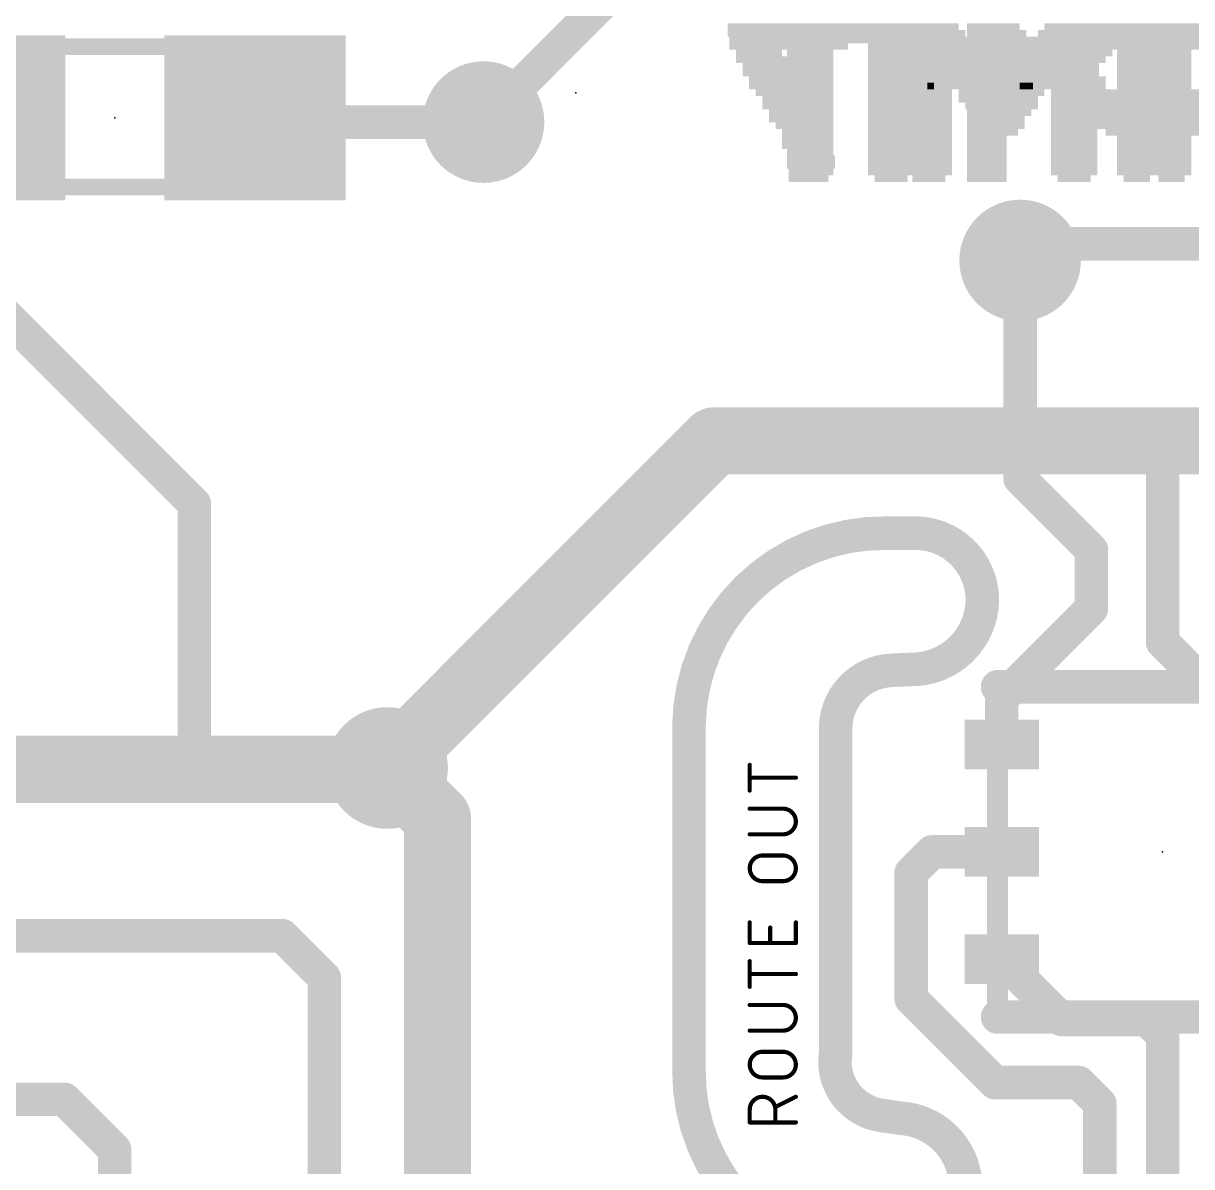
# Model space of a CAD drawing. Extents: x -27.9 to 58.7, y -12 to 40.1.
# Drawn here: x 5.8 to 12.88, y 10.79 to 17.72 of the extents above; entities that cross this region are included whole.
import ezdxf

# ---------------------------------------------------------------- set-up
doc = ezdxf.new("R2010")
doc.units = 0
for name, color, linetype in [('1', 12, 'CONTINUOUS'), ('16', 132, 'CONTINUOUS'), ('18', 110, 'CONTINUOUS'), ('20', 31, 'CONTINUOUS'), ('21', 41, 'CONTINUOUS'), ('22', 40, 'CONTINUOUS'), ('23', 53, 'CONTINUOUS'), ('51', 53, 'CONTINUOUS')]:
    doc.layers.add(name, color=color, linetype=linetype)

# ---------------------------------------------------------------- blocks, each defined once
blk = doc.blocks.new('RECT')
blk.add_solid([(-0.5, -0.5), (0.5, -0.5), (-0.5, 0.5), (0.5, 0.5)])
blk = doc.blocks.new('ROUNDV')
at = {"const_width": 0.5}
blk.add_lwpolyline([(0, -0.25, 1), (0, 0.25, 1), (0, -0.25)], format="xyb", dxfattribs=at)

msp = doc.modelspace()

# ---------------------------------------------------------------- linework, layer by layer
at = {"layer": '1'}
for points, const_width in [([(7.2254, 17.1196), (7.2, 17.145)], 0.2032), ([(8.5852, 17.1196), (7.2254, 17.1196)], 0.2032), ([(11.8364, 14.9606), (11.8364, 16.2814)], 0.2032), ([(5.5, 16.1408), (6.8326, 14.8082)], 0.2032), ([(12.7, 15.025), (12.7, 13.97)], 0.2032), ([(12.2682, 14.5288), (11.8364, 14.9606)], 0.2032), ([(6.8326, 14.8082), (6.8326, 13.2)], 0.2032), ([(12.2682, 14.1732), (12.2682, 14.5288)], 0.2032), ([(11.725, 13.63), (12.2682, 14.1732)], 0.2032), ([(12.7, 13.97), (13.081, 13.589)], 0.2032), ([(11.725, 13.63), (11.725, 13.35)], 0.2032), ([(5.08, 13.2), (6.8326, 13.2)], 0.4064), ([(6.8326, 13.2), (7.993, 13.2)], 0.4064), ([(8.001, 13.208), (8.3058, 12.9032)], 0.4064), ([(7.993, 13.2), (8.001, 13.208)], 0.2032), ([(8.3058, 12.9032), (8.3058, 9.7282)], 0.4064), ([(11.176, 12.573), (11.303, 12.7)], 0.2032), ([(11.303, 12.7), (11.725, 12.7)], 0.2032), ([(11.176, 12.573), (11.176, 11.811)], 0.2032), ([(5.088, 12.192), (7.366, 12.192)], 0.2032), ([(7.366, 12.192), (7.62, 11.938)], 0.2032), ([(11.725, 12.05), (12.091, 11.684)], 0.2032), ([(7.62, 11.938), (7.62, 7.4839)], 0.2032), ([(11.176, 11.811), (11.684, 11.303)], 0.2032), ([(12.091, 11.684), (12.6038, 11.684)], 0.2032), ([(12.6038, 11.684), (12.7, 11.5878)], 0.2032), ([(12.7, 11.5878), (12.7, 6.35)], 0.2032), ([(11.684, 11.303), (12.192, 11.303)], 0.2032), ([(12.192, 11.303), (12.319, 11.176)], 0.2032), ([(6.0452, 11.2014), (5.0814, 11.2014)], 0.2032), ([(6.35, 10.8966), (6.0452, 11.2014)], 0.2032), ([(12.319, 10.414), (12.319, 11.176)], 0.2032), ([(6.35, 10.8966), (6.35, 9.906)], 0.2032)]:
    msp.add_lwpolyline(points, dxfattribs=dict(at, const_width=const_width))
for points, const_width in [([(7.2359, 17.1809, 1), (7.1641, 17.1091)], 0.1016), ([(7.2254, 17.1704, 1), (7.2254, 17.0688)], 0.1016), ([(7.1895, 17.0837, 1), (7.2613, 17.1555)], 0.1016), ([(8.5852, 17.0688, 1), (8.5852, 17.1704)], 0.1016), ([(11.8872, 16.2814, 1), (11.7856, 16.2814)], 0.1016), ([(12.7508, 15.025, 1), (12.6492, 15.025)], 0.1016), ([(11.8723, 14.9965, 1), (11.8005, 14.9247)], 0.1016), ([(11.7856, 14.9606, 1), (11.8872, 14.9606)], 0.1016), ([(6.8834, 14.8082, 1), (6.7818, 14.8082)], 0.1016), ([(6.7967, 14.7723, 1), (6.8685, 14.8441)], 0.1016), ([(12.319, 14.5288, 1), (12.2174, 14.5288)], 0.1016), ([(12.2323, 14.4929, 1), (12.3041, 14.5647)], 0.1016), ([(12.3041, 14.1373, 1), (12.2323, 14.2091)], 0.1016), ([(12.2174, 14.1732, 1), (12.319, 14.1732)], 0.1016), ([(12.7359, 14.0059, 1), (12.6641, 13.9341)], 0.1016), ([(12.6492, 13.97, 1), (12.7508, 13.97)], 0.1016), ([(11.7758, 13.63, 1), (11.6742, 13.63)], 0.1016), ([(11.6891, 13.6659, 1), (11.7609, 13.5941)], 0.1016), ([(6.8326, 13.3016, 1), (6.8326, 13.0984)], 0.2032), ([(6.8326, 13.0984, 1), (6.8326, 13.3016)], 0.2032), ([(8.0728, 13.2798, 1), (7.9292, 13.1362)], 0.2032), ([(7.993, 13.0984, 1), (7.993, 13.3016)], 0.2032), ([(11.6742, 13.35, 1), (11.7758, 13.35)], 0.1016), ([(8.0369, 13.1721, 1), (7.9651, 13.2439)], 0.1016), ([(6.7818, 13.2, 1), (6.8834, 13.2)], 0.1016), ([(7.9571, 13.2359, 1), (8.0289, 13.1641)], 0.1016), ([(8.4074, 12.9032, 1), (8.2042, 12.9032)], 0.2032), ([(8.234, 12.8314, 1), (8.3776, 12.975)], 0.2032), ([(11.303, 12.7508, 1), (11.303, 12.6492)], 0.1016), ([(11.3389, 12.6641, 1), (11.2671, 12.7359)], 0.1016), ([(11.725, 12.6492, 1), (11.725, 12.7508)], 0.1016), ([(11.2268, 12.573, 1), (11.1252, 12.573)], 0.1016), ([(11.1401, 12.6089, 1), (11.2119, 12.5371)], 0.1016), ([(7.4019, 12.2279, 1), (7.3301, 12.1561)], 0.1016), ([(7.366, 12.1412, 1), (7.366, 12.2428)], 0.1016), ([(11.7609, 12.0859, 1), (11.6891, 12.0141)], 0.1016), ([(7.6708, 11.938, 1), (7.5692, 11.938)], 0.1016), ([(7.5841, 11.9021, 1), (7.6559, 11.9739)], 0.1016), ([(11.2119, 11.8469, 1), (11.1401, 11.7751)], 0.1016), ([(11.1252, 11.811, 1), (11.2268, 11.811)], 0.1016), ([(12.091, 11.7348, 1), (12.091, 11.6332)], 0.1016), ([(12.0551, 11.6481, 1), (12.1269, 11.7199)], 0.1016), ([(12.6397, 11.7199, 1), (12.5679, 11.6481)], 0.1016), ([(12.6038, 11.6332, 1), (12.6038, 11.7348)], 0.1016), ([(12.7508, 11.5878, 1), (12.6492, 11.5878)], 0.1016), ([(12.6641, 11.5519, 1), (12.7359, 11.6237)], 0.1016), ([(11.684, 11.3538, 1), (11.684, 11.2522)], 0.1016), ([(12.2279, 11.3389, 1), (12.1561, 11.2671)], 0.1016), ([(12.192, 11.2522, 1), (12.192, 11.3538)], 0.1016), ([(11.6481, 11.2671, 1), (11.7199, 11.3389)], 0.1016), ([(6.0811, 11.2373, 1), (6.0093, 11.1655)], 0.1016), ([(6.0452, 11.1506, 1), (6.0452, 11.2522)], 0.1016), ([(12.3698, 11.176, 1), (12.2682, 11.176)], 0.1016), ([(12.2831, 11.1401, 1), (12.3549, 11.2119)], 0.1016), ([(6.4008, 10.8966, 1), (6.2992, 10.8966)], 0.1016), ([(6.3141, 10.8607, 1), (6.3859, 10.9325)], 0.1016)]:
    msp.add_lwpolyline(points, format="xyb", dxfattribs=dict(at, const_width=const_width))
at = {"layer": '16'}
for points, const_width in [([(10.2362, 18.7706), (8.5852, 17.1196)], 0.2032), ([(11.8364, 16.2814), (11.938, 16.383)], 0.2032), ([(11.938, 16.383), (20.3962, 16.383)], 0.2032), ([(9.9822, 15.1892), (8.001, 13.208)], 0.4064), ([(16.3322, 15.1892), (9.9822, 15.1892)], 0.4064)]:
    msp.add_lwpolyline(points, dxfattribs=dict(at, const_width=const_width))
for points, const_width in [([(8.5493, 17.1555, 1), (8.6211, 17.0837)], 0.1016), ([(11.938, 16.4338, 1), (11.938, 16.3322)], 0.1016), ([(11.9739, 16.3471, 1), (11.9021, 16.4189)], 0.1016), ([(11.8005, 16.3173, 1), (11.8723, 16.2455)], 0.1016), ([(9.9822, 15.2908, 1), (9.9822, 15.0876)], 0.2032), ([(10.054, 15.1174, 1), (9.9104, 15.261)], 0.2032), ([(7.9292, 13.2798, 1), (8.0728, 13.1362)], 0.2032)]:
    msp.add_lwpolyline(points, format="xyb", dxfattribs=dict(at, const_width=const_width))
at = {"layer": '20'}
for points, const_width in [([(11.0236, 14.6304, 0.4142), (9.8298, 13.462)], 0.2032), ([(11.0236, 14.6812, 1), (11.0236, 14.5796)], 0.1016), ([(11.0231, 14.5796, 1), (11.0241, 14.6812)], 0.1016), ([(11.6078, 14.224, 0.4142), (11.2014, 14.6304)], 0.2032), ([(11.2014, 14.6812, 1), (11.2014, 14.5796)], 0.1016), ([(11.2014, 14.5796, 1), (11.2014, 14.6812)], 0.1016), ([(11.1709, 13.8049, 0.4142), (11.6078, 14.224)], 0.2032), ([(11.6586, 14.2229, 1), (11.557, 14.2251)], 0.1016), ([(11.557, 14.224, 1), (11.6586, 14.224)], 0.1016), ([(11.0617, 13.7998, 0.4142), (10.7188, 13.4366)], 0.2032), ([(11.0593, 13.8506, 1), (11.0641, 13.7491)], 0.1016), ([(11.0632, 13.749, 1), (11.0602, 13.8506)], 0.1016), ([(11.172, 13.8557, 1), (11.1699, 13.7541)], 0.1016), ([(11.1733, 13.7542, 1), (11.1686, 13.8556)], 0.1016), ([(9.8806, 13.462, 1), (9.779, 13.462)], 0.1016), ([(10.7696, 13.4366, 1), (10.668, 13.4366)], 0.1016), ([(9.779, 13.4625, 1), (9.8806, 13.4615)], 0.1016), ([(10.668, 13.4351, 1), (10.7696, 13.4381)], 0.1016), ([(10.2044, 13.2268, 1), (10.1918, 13.2268)], 0.0127), ([(10.1981, 13.1555, 1), (10.1981, 13.1428)], 0.0127), ([(10.4775, 13.1428, 1), (10.4775, 13.1555)], 0.0127), ([(10.1918, 13.0716, 1), (10.2044, 13.0716)], 0.0127), ([(10.1981, 12.968, 1), (10.1981, 12.9553)], 0.0127), ([(10.3999, 12.8064, 1), (10.3999, 12.9616)], 0.0254), ([(10.3999, 12.968, 1), (10.3999, 12.9553)], 0.0127), ([(10.3999, 12.9553, 1), (10.3999, 12.968)], 0.0127), ([(10.1981, 12.8127, 1), (10.1981, 12.8)], 0.0127), ([(10.3999, 12.8127, 1), (10.3999, 12.8)], 0.0127), ([(10.3999, 12.8, 1), (10.3999, 12.8127)], 0.0127), ([(10.2757, 12.6781, 1), (10.2757, 12.5229)], 0.0254), ([(10.2757, 12.6845, 1), (10.2757, 12.6718)], 0.0127), ([(10.2757, 12.6718, 1), (10.2757, 12.6845)], 0.0127), ([(10.3999, 12.5229, 1), (10.3999, 12.6782)], 0.0254), ([(10.3999, 12.6845, 1), (10.3999, 12.6718)], 0.0127), ([(10.3999, 12.6718, 1), (10.3999, 12.6845)], 0.0127), ([(10.2757, 12.5293, 1), (10.2757, 12.5166)], 0.0127), ([(10.2757, 12.5166, 1), (10.2757, 12.5293)], 0.0127), ([(10.3999, 12.5293, 1), (10.3999, 12.5166)], 0.0127), ([(10.3999, 12.5166, 1), (10.3999, 12.5293)], 0.0127), ([(10.2044, 12.2728, 1), (10.1918, 12.2728)], 0.0127), ([(10.3286, 12.2417, 1), (10.3159, 12.2417)], 0.0127), ([(10.4839, 12.2728, 1), (10.4712, 12.2728)], 0.0127), ([(10.1981, 12.1549, 1), (10.1981, 12.1422)], 0.0127), ([(10.1918, 12.1486, 1), (10.2044, 12.1486)], 0.0127), ([(10.3159, 12.1486, 1), (10.3286, 12.1486)], 0.0127), ([(10.4712, 12.1486, 1), (10.4839, 12.1486)], 0.0127), ([(10.4775, 12.1422, 1), (10.4775, 12.1549)], 0.0127), ([(10.2044, 12.0381, 1), (10.1918, 12.0381)], 0.0127), ([(10.1981, 11.9668, 1), (10.1981, 11.9541)], 0.0127), ([(10.4775, 11.9541, 1), (10.4775, 11.9668)], 0.0127), ([(10.1918, 11.8829, 1), (10.2044, 11.8829)], 0.0127), ([(10.1981, 11.7793, 1), (10.1981, 11.7666)], 0.0127), ([(10.3999, 11.6177, 1), (10.3999, 11.7729)], 0.0254), ([(10.3999, 11.7792, 1), (10.3999, 11.7666)], 0.0127), ([(10.3999, 11.7666, 1), (10.3999, 11.7793)], 0.0127), ([(10.1981, 11.624, 1), (10.1981, 11.6113)], 0.0127), ([(10.3999, 11.624, 1), (10.3999, 11.6113)], 0.0127), ([(10.3999, 11.6113, 1), (10.3999, 11.624)], 0.0127), ([(10.7188, 11.4808, 0.4142), (10.9906, 11.1049)], 0.2032), ([(10.769, 11.4727, 1), (10.6686, 11.4889)], 0.1016), ([(9.8298, 11.3792, 0.4142), (10.9906, 10.2006)], 0.2032), ([(9.8806, 11.3788, 1), (9.779, 11.3796)], 0.1016), ([(10.2757, 11.4894, 1), (10.2757, 11.3342)], 0.0254), ([(10.2757, 11.4958, 1), (10.2757, 11.4831)], 0.0127), ([(10.2757, 11.4831, 1), (10.2757, 11.4958)], 0.0127), ([(10.3999, 11.3342, 1), (10.3999, 11.4894)], 0.0254), ([(10.3999, 11.4958, 1), (10.3999, 11.4831)], 0.0127), ([(10.3999, 11.4831, 1), (10.3999, 11.4958)], 0.0127), ([(10.668, 11.4808, 1), (10.7696, 11.4808)], 0.1016), ([(9.779, 11.3792, 1), (9.8806, 11.3792)], 0.1016), ([(10.2757, 11.3406, 1), (10.2757, 11.3279)], 0.0127), ([(10.2757, 11.3279, 1), (10.2757, 11.3406)], 0.0127), ([(10.3999, 11.3406, 1), (10.3999, 11.3279)], 0.0127), ([(10.3999, 11.3279, 1), (10.3999, 11.3406)], 0.0127), ([(10.3533, 11.1393, 1), (10.1981, 11.1393)], 0.0254), ([(10.4803, 11.2112, 1), (10.4747, 11.2226)], 0.0127), ([(10.9979, 11.1551, 1), (10.9832, 11.0546)], 0.1016), ([(10.9825, 11.0547, 1), (10.9986, 11.155)], 0.1016), ([(11.5062, 10.6426, 0.4142), (11.1125, 11.0871)], 0.2032), ([(11.1156, 11.1378, 1), (11.1094, 11.0364)], 0.1016), ([(11.1052, 11.0368, 1), (11.1198, 11.1374)], 0.1016), ([(10.2044, 11.1393, 1), (10.1918, 11.1393)], 0.0127), ([(10.1918, 11.1393, 1), (10.2044, 11.1393)], 0.0127), ([(10.3597, 11.1393, 1), (10.347, 11.1393)], 0.0127), ([(10.347, 11.1393, 1), (10.3597, 11.1393)], 0.0127), ([(10.3505, 11.1605, 1), (10.3562, 11.1492)], 0.0127), ([(10.1981, 11.068, 1), (10.1981, 11.0554)], 0.0127), ([(10.1918, 11.0617, 1), (10.2044, 11.0617)], 0.0127), ([(10.347, 11.0617, 1), (10.3597, 11.0617)], 0.0127), ([(10.4775, 11.0554, 1), (10.4775, 11.068)], 0.0127)]:
    msp.add_lwpolyline(points, format="xyb", dxfattribs=dict(at, const_width=const_width))
for points, const_width in [([(11.0236, 14.6304), (11.2014, 14.6304)], 0.2032), ([(11.1709, 13.8049), (11.0617, 13.7998)], 0.2032), ([(9.8298, 11.3792), (9.8298, 13.462)], 0.2032), ([(10.7188, 13.4366), (10.7188, 11.4808)], 0.2032), ([(10.1981, 13.0716), (10.1981, 13.2268)], 0.0254), ([(10.4775, 13.1492), (10.1981, 13.1492)], 0.0254), ([(10.3999, 12.9616), (10.1981, 12.9616)], 0.0254), ([(10.1981, 12.8064), (10.3999, 12.8064)], 0.0254), ([(10.2757, 12.6782), (10.3999, 12.6782)], 0.0254), ([(10.3999, 12.5229), (10.2757, 12.5229)], 0.0254), ([(10.1981, 12.1486), (10.1981, 12.2728)], 0.0254), ([(10.3223, 12.1486), (10.3223, 12.2417)], 0.0254), ([(10.4775, 12.2728), (10.4775, 12.1486)], 0.0254), ([(10.4775, 12.1486), (10.1981, 12.1486)], 0.0254), ([(10.1981, 11.8829), (10.1981, 12.0381)], 0.0254), ([(10.4775, 11.9605), (10.1981, 11.9605)], 0.0254), ([(10.3999, 11.7729), (10.1981, 11.7729)], 0.0254), ([(10.1981, 11.6177), (10.3999, 11.6177)], 0.0254), ([(10.2757, 11.4894), (10.3999, 11.4894)], 0.0254), ([(10.3999, 11.3342), (10.2757, 11.3342)], 0.0254), ([(10.4775, 11.2169), (10.3533, 11.1548)], 0.0254), ([(10.9906, 11.1049), (11.1125, 11.0871)], 0.2032), ([(10.1981, 11.0617), (10.1981, 11.1393)], 0.0254), ([(10.3533, 11.1393), (10.3533, 11.0617)], 0.0254), ([(10.4775, 11.0617), (10.1981, 11.0617)], 0.0254)]:
    msp.add_lwpolyline(points, dxfattribs=dict(at, const_width=const_width))
at = {"layer": '21', "const_width": 0.2032}
for points in [[(13.7, 13.7), (11.7, 13.7)], [(13.7, 11.7), (11.7, 11.7)]]:
    msp.add_lwpolyline(points, dxfattribs=at)
at = {"layer": '21', "const_width": 0.1016}
for points in [[(11.7, 13.7508, 1), (11.7, 13.6492)], [(11.7, 11.7508, 1), (11.7, 11.6492)]]:
    msp.add_lwpolyline(points, format="xyb", dxfattribs=at)
at = {"layer": '23'}
for p in [(9.144, 17.2974), (6.35, 17.145), (12.7, 12.7)]:
    msp.add_point(p, dxfattribs=at)
at = {"layer": '51'}
for points, const_width in [([(5.994, 17.577), (6.706, 17.577)], 0.1016), ([(5.994, 16.726), (6.706, 16.726)], 0.1016), ([(13.7, 13.7), (11.7, 13.7)], 0.127), ([(11.7, 13.7), (11.7, 11.7)], 0.127), ([(11.7, 11.7), (13.7, 11.7)], 0.127)]:
    msp.add_lwpolyline(points, dxfattribs=dict(at, const_width=const_width))
for points, const_width in [([(5.994, 17.6024, 1), (5.994, 17.5516)], 0.0508), ([(6.706, 17.5516, 1), (6.706, 17.6024)], 0.0508), ([(5.994, 16.7514, 1), (5.994, 16.7006)], 0.0508), ([(6.706, 16.7006, 1), (6.706, 16.7514)], 0.0508), ([(11.7, 13.7318, 1), (11.7, 13.6683)], 0.0635), ([(11.7318, 13.7, 1), (11.6683, 13.7)], 0.0635), ([(11.7, 11.7318, 1), (11.7, 11.6683)], 0.0635), ([(11.6683, 11.7, 1), (11.7318, 11.7)], 0.0635)]:
    msp.add_lwpolyline(points, format="xyb", dxfattribs=dict(at, const_width=const_width))

# ---------------------------------------------------------------- block references
at = {"layer": '1', "xscale": 1.1}
for p in [(5.5, 17.145), (7.2, 17.145)]:
    msp.add_blockref('RECT', p, dxfattribs=at)
at = {"layer": '1', "xscale": 0.45, "yscale": 0.3, "rotation": 180}
for p in [(11.725, 13.35), (11.725, 12.7), (11.725, 12.05)]:
    msp.add_blockref('RECT', p, dxfattribs=at)
at = {"layer": '18', "xscale": 0.7366, "yscale": 0.7366}
for p in [(8.5852, 17.1196), (8.5852, 17.1196), (11.8364, 16.2814), (11.8364, 16.2814), (8.001, 13.208), (8.001, 13.208)]:
    msp.add_blockref('ROUNDV', p, dxfattribs=at)
at = {"layer": '21', "yscale": 0.04}
for p, xscale in [((10.584, 17.6974), 1.04), ((11.304, 17.6974), 0.32), ((12.144, 17.6974), 0.32), ((12.784, 17.6974), 0.72), ((10.584, 17.6174), 0.96), ((11.324, 17.6574), 0.36), ((11.344, 17.6174), 0.4), ((12.104, 17.6174), 0.4), ((12.124, 17.6574), 0.36), ((12.804, 17.6574), 0.76), ((12.804, 17.6174), 0.76), ((10.564, 17.5774), 0.28), ((10.564, 17.5374), 0.28), ((11.344, 17.5774), 0.4), ((11.364, 17.5374), 0.44), ((12.084, 17.5374), 0.44), ((12.104, 17.5774), 0.4), ((12.824, 17.5774), 0.8), ((12.544, 17.5374), 0.24), ((10.564, 17.4974), 0.28), ((11.384, 17.4974), 0.48), ((12.064, 17.4974), 0.48), ((12.544, 17.4974), 0.24), ((10.564, 17.4574), 0.28), ((10.564, 17.4174), 0.28), ((11.404, 17.4574), 0.52), ((11.404, 17.4174), 0.52), ((12.044, 17.4574), 0.52), ((12.044, 17.4174), 0.52), ((12.544, 17.4574), 0.24), ((12.544, 17.4174), 0.24), ((10.564, 17.3774), 0.28), ((10.564, 17.3374), 0.28), ((11.424, 17.3774), 0.56), ((11.724, 17.3374), 1.16), ((12.024, 17.3774), 0.56), ((12.544, 17.3774), 0.24), ((12.544, 17.3374), 0.24), ((10.564, 17.2974), 0.28), ((10.564, 17.2574), 0.28), ((11.284, 17.2974), 0.28), ((11.284, 17.2574), 0.28), ((11.724, 17.2974), 0.52), ((11.704, 17.2574), 0.48), ((12.164, 17.2974), 0.28), ((12.164, 17.2574), 0.28), ((12.824, 17.2974), 0.8), ((12.804, 17.2574), 0.76), ((10.564, 17.2174), 0.28), ((11.284, 17.2174), 0.28), ((11.724, 17.2174), 0.44), ((12.164, 17.2174), 0.28), ((12.804, 17.2174), 0.76), ((10.564, 17.1774), 0.28), ((10.564, 17.1374), 0.28), ((11.284, 17.1774), 0.28), ((11.284, 17.1374), 0.28), ((11.724, 17.1774), 0.36), ((11.724, 17.1374), 0.28), ((12.164, 17.1774), 0.28), ((12.164, 17.1374), 0.28), ((12.784, 17.1774), 0.72), ((12.764, 17.1374), 0.68), ((10.564, 17.0974), 0.28), ((10.564, 17.0574), 0.28), ((11.284, 17.0974), 0.28), ((11.284, 17.0574), 0.28), ((11.724, 17.0974), 0.28), ((11.724, 17.0574), 0.2), ((12.164, 17.0974), 0.28), ((12.164, 17.0574), 0.28), ((12.724, 17.0974), 0.6), ((12.684, 17.0574), 0.52), ((10.564, 17.0174), 0.28), ((10.564, 16.9774), 0.28), ((11.284, 17.0174), 0.28), ((11.284, 16.9774), 0.28), ((12.164, 17.0174), 0.28), ((12.164, 16.9774), 0.28), ((12.544, 17.0174), 0.24), ((12.544, 16.9774), 0.24), ((10.564, 16.9374), 0.28), ((11.284, 16.9374), 0.28), ((12.164, 16.9374), 0.28), ((12.544, 16.9374), 0.24), ((10.564, 16.8974), 0.28), ((10.564, 16.8574), 0.28), ((11.284, 16.8974), 0.28), ((11.284, 16.8574), 0.28), ((12.164, 16.8974), 0.28), ((12.164, 16.8574), 0.28), ((12.544, 16.8974), 0.24), ((12.544, 16.8574), 0.24), ((10.584, 16.8174), 0.24), ((10.564, 16.7774), 0.2), ((11.284, 16.8174), 0.28), ((11.284, 16.7774), 0.2), ((12.164, 16.8174), 0.28), ((12.164, 16.7774), 0.2), ((12.544, 16.8174), 0.24), ((12.544, 16.7774), 0.16)]:
    msp.add_blockref('RECT', p, dxfattribs=dict(at, xscale=xscale))
msp.add_blockref('RECT', (10.564, 17.6574), dxfattribs=at)
at = {"layer": '22', "yscale": 0.04, "rotation": 180}
for p, xscale in [((10.4544, 17.6974), 0.76), ((11.0744, 17.6974), 0.32), ((11.6744, 17.6974), 0.32), ((12.5144, 17.6974), 0.72), ((10.4544, 17.6574), 0.76), ((10.4544, 17.6174), 0.76), ((11.0944, 17.6574), 0.36), ((11.1144, 17.6174), 0.4), ((11.6944, 17.6574), 0.36), ((11.7144, 17.6174), 0.4), ((12.4944, 17.6574), 0.76), ((12.4944, 17.6174), 0.76), ((10.4344, 17.5774), 0.72), ((10.2544, 17.5374), 0.28), ((11.1344, 17.5774), 0.44), ((11.1544, 17.5374), 0.48), ((11.7344, 17.5774), 0.44), ((11.7544, 17.5374), 0.48), ((12.4744, 17.5774), 0.8), ((12.2344, 17.5374), 0.32), ((12.7544, 17.5374), 0.24), ((10.2744, 17.4974), 0.32), ((11.1744, 17.4974), 0.52), ((11.7744, 17.4974), 0.52), ((12.2144, 17.4974), 0.28), ((12.7544, 17.4974), 0.24), ((10.2944, 17.4574), 0.28), ((10.3144, 17.4174), 0.32), ((11.1744, 17.4574), 0.52), ((11.1744, 17.4174), 0.52), ((11.7744, 17.4574), 0.52), ((11.7544, 17.4174), 0.48), ((12.1944, 17.4574), 0.24), ((12.1944, 17.4174), 0.24), ((12.7544, 17.4574), 0.24), ((12.7544, 17.4174), 0.24), ((10.3544, 17.3774), 0.32), ((10.3544, 17.3374), 0.32), ((11.1544, 17.3774), 0.48), ((11.0544, 17.3374), 0.28), ((11.2944, 17.3374), 0.04), ((11.7344, 17.3774), 0.44), ((11.6344, 17.3374), 0.24), ((11.8744, 17.3374), 0.08), ((12.2144, 17.3774), 0.28), ((12.2144, 17.3374), 0.28), ((12.7544, 17.3774), 0.24), ((12.7544, 17.3374), 0.24), ((10.3944, 17.2974), 0.32), ((10.4344, 17.2574), 0.32), ((11.0544, 17.2974), 0.28), ((11.0544, 17.2574), 0.28), ((11.6344, 17.2974), 0.24), ((11.6344, 17.2574), 0.24), ((12.4744, 17.2974), 0.8), ((12.4944, 17.2574), 0.76), ((10.4344, 17.2174), 0.32), ((11.0544, 17.2174), 0.28), ((11.6344, 17.2174), 0.24), ((12.4944, 17.2174), 0.76), ((10.4744, 17.1774), 0.32), ((10.4744, 17.1374), 0.32), ((11.0544, 17.1774), 0.28), ((11.0544, 17.1374), 0.28), ((11.6344, 17.1774), 0.24), ((11.6344, 17.1374), 0.24), ((12.5144, 17.1774), 0.72), ((12.5344, 17.1374), 0.68), ((10.4944, 17.0974), 0.28), ((10.5344, 17.0574), 0.28), ((11.0544, 17.0974), 0.28), ((11.0544, 17.0574), 0.28), ((11.6344, 17.0974), 0.24), ((11.6344, 17.0574), 0.24), ((12.5744, 17.0974), 0.6), ((12.6144, 17.0574), 0.52), ((10.5344, 17.0174), 0.28), ((10.5344, 16.9774), 0.28), ((11.0544, 17.0174), 0.28), ((11.0544, 16.9774), 0.28), ((11.6344, 17.0174), 0.24), ((11.6344, 16.9774), 0.24), ((12.7544, 17.0174), 0.24), ((12.7544, 16.9774), 0.24), ((10.5544, 16.9374), 0.24), ((11.0544, 16.9374), 0.28), ((11.6344, 16.9374), 0.24), ((12.7544, 16.9374), 0.24), ((10.5744, 16.8974), 0.28), ((10.5744, 16.8574), 0.28), ((11.0544, 16.8974), 0.28), ((11.0544, 16.8574), 0.28), ((11.6344, 16.8974), 0.24), ((11.6344, 16.8574), 0.24), ((12.7544, 16.8974), 0.24), ((12.7544, 16.8574), 0.24), ((10.5544, 16.8174), 0.24), ((10.5544, 16.7774), 0.24), ((11.0544, 16.8174), 0.28), ((11.0544, 16.7774), 0.2), ((11.6344, 16.8174), 0.24), ((11.6344, 16.7774), 0.24), ((12.7544, 16.8174), 0.24), ((12.7544, 16.7774), 0.16)]:
    msp.add_blockref('RECT', p, dxfattribs=dict(at, xscale=xscale))
at = {"layer": '51', "xscale": 0.5001, "yscale": 0.95}
for p in [(5.7618, 17.1501), (6.9303, 17.1501)]:
    msp.add_blockref('RECT', p, dxfattribs=at)

doc.saveas('drawing.dxf')
